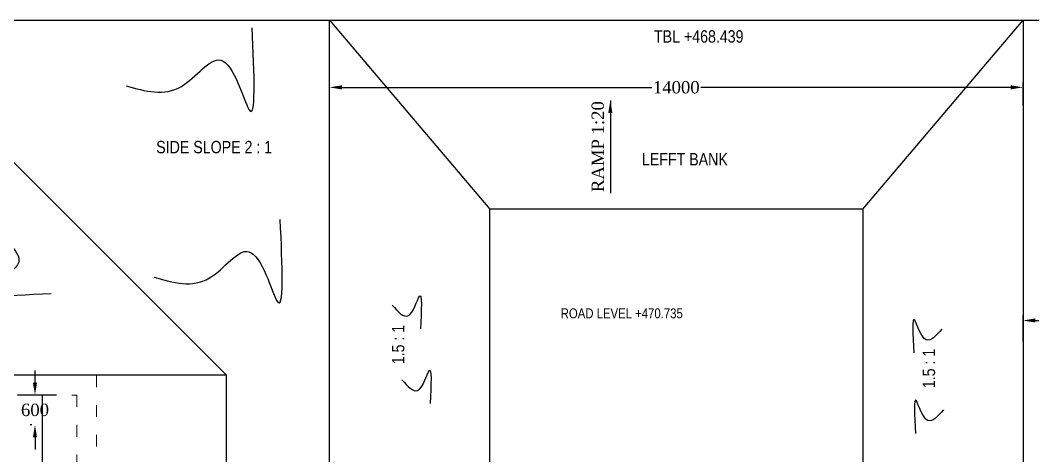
# Model space of a CAD drawing. Header units: millimetres. Extents: x 80 to 6605, y 46 to 2491.
# Drawn here: x 5574 to 5778.4, y 1023.3 to 1111.2 of the extents above; entities that cross this region are included whole.
import ezdxf
from ezdxf.enums import TextEntityAlignment as Align

# ---------------------------------------------------------------- set-up
doc = ezdxf.new("R2010")
doc.units = ezdxf.units.MM
doc.linetypes.add('ACAD_ISO03W100', pattern=[30, 12, -18])
doc.layers.add('TEXT_GENERAL', color=4, linetype='Continuous')
doc.styles.add('ABADI', font='')
doc.styles.add('ARIAL NARROW', font='ARIALN.TTF')
doc.styles.get("Standard").update_dxf_attribs({"font": 'times.ttf', "height": 2.5})
doc.styles.add('TNR_2.5', font='times.ttf', dxfattribs={"height": 2.5})
doc.styles.get('ABADI').set_extended_font_data('Abadi MT Condensed Light')
doc.dimstyles.new('ISO-25', dxfattribs={"dimtxt": 2.5, "dimasz": 2.5, "dimexe": 1.25, "dimexo": 0.625, "dimtad": 1, "dimlfac": 25, "dimtxsty": 'Standard', "dimcen": 2.5, "dimadec": 0, "dimazin": 0, "dimtfac": 1, "dimtmove": 0, "dimatfit": 3, "dimfxl": 1, "dimarcsym": 0})
doc.dimstyles.new('STYLE_ESH', dxfattribs={"dimtxt": 2.5, "dimasz": 2.5, "dimexe": 1, "dimexo": 0.625, "dimtad": 0, "dimtih": 1, "dimtoh": 1, "dimdec": 0, "dimlfac": 100, "dimzin": 9, "dimdsep": 46, "dimtxsty": 'TNR_2.5', "dimcen": 2.5, "dimadec": 0, "dimazin": 2, "dimtfac": 1, "dimtdec": 0, "dimtofl": 0, "dimtmove": 2, "dimatfit": 3, "dimfxl": 1, "dimarcsym": 0})

# ---------------------------------------------------------------- blocks, each defined once
blk = doc.blocks.new('*D118')
at = {"color": 0, "lineweight": -2, "transparency": 16777216}
for p, q in [((5776.48, 1046.36), (5776.48, 1051.58)), ((5832.48, 1046.36), (5832.48, 1051.58)), ((5778.98, 1050.58), (5800.32, 1050.58)), ((5829.98, 1050.58), (5808.65, 1050.58))]:
    blk.add_line(p, q, dxfattribs=at)
at = {"color": 0, "transparency": 16777216}
for points in [[(5778.98, 1051), (5778.98, 1050.17), (5776.48, 1050.58)], [(5829.98, 1051), (5829.98, 1050.17), (5832.48, 1050.58)]]:
    blk.add_solid(points, dxfattribs=at)
at = {"layer": 'Defpoints', "color": 0, "transparency": 16777216}
for p in [(5776.48, 1050.58), (5776.48, 1045.73), (5832.48, 1045.73)]:
    blk.add_point(p, dxfattribs=at)
at = {"color": 0, "transparency": 16777216, "insert": (5804.48, 1050.58), "char_height": 2.5, "attachment_point": 5, "style": 'TNR_2.5'}
blk.add_mtext('5600', dxfattribs=at)
blk = doc.blocks.new('*D121')
at = {"color": 0, "lineweight": -2, "transparency": 16777216}
for p, q in [((5636.48, 1093.97), (5636.48, 1098.67)), ((5638.98, 1097.67), (5701.53, 1097.67)), ((5773.98, 1097.67), (5711.44, 1097.67)), ((5776.48, 1093.97), (5776.48, 1098.67))]:
    blk.add_line(p, q, dxfattribs=at)
at = {"color": 0, "transparency": 16777216}
for points in [[(5638.98, 1098.09), (5638.98, 1097.25), (5636.48, 1097.67)], [(5773.98, 1098.09), (5773.98, 1097.25), (5776.48, 1097.67)]]:
    blk.add_solid(points, dxfattribs=at)
at = {"layer": 'Defpoints', "color": 0, "transparency": 16777216}
for p in [(5776.48, 1097.67), (5636.48, 1093.35), (5776.48, 1093.35)]:
    blk.add_point(p, dxfattribs=at)
at = {"color": 0, "transparency": 16777216, "insert": (5706.48, 1097.67), "char_height": 2.5, "attachment_point": 5, "style": 'TNR_2.5'}
blk.add_mtext('14000', dxfattribs=at)
blk = doc.blocks.new('*D124')
at = {"color": 0, "lineweight": -2, "transparency": 16777216}
for p, q in [((5577.02, 1038.01), (5577.02, 1040.51)), ((5581.39, 1035.51), (5576.02, 1035.51)), ((5576.39, 1029.51), (5576.02, 1029.51)), ((5577.02, 1027.01), (5577.02, 1024.51))]:
    blk.add_line(p, q, dxfattribs=at)
at = {"color": 0, "transparency": 16777216}
for points in [[(5576.6, 1038.01), (5577.43, 1038.01), (5577.02, 1035.51)], [(5576.6, 1027.01), (5577.43, 1027.01), (5577.02, 1029.51)]]:
    blk.add_solid(points, dxfattribs=at)
at = {"layer": 'Defpoints', "color": 0, "transparency": 16777216}
for p in [(5582.02, 1035.51), (5577.02, 1029.51), (5577.02, 1029.51)]:
    blk.add_point(p, dxfattribs=at)
at = {"color": 0, "transparency": 16777216, "insert": (5577.02, 1032.51), "char_height": 2.5, "attachment_point": 5, "style": 'TNR_2.5'}
blk.add_mtext('600', dxfattribs=at)

msp = doc.modelspace()

# ---------------------------------------------------------------- linework, layer by layer
at = {"color": 0}
for p, q in [((5495.91536, 1111.22261), (5896.55924, 1111.22261)), ((5636.48459, 994.00383), (5636.48459, 1111.22261)), ((5636.48459, 1111.22261), (5668.82459, 1073.0817)), ((5744.14459, 1073.0817), (5776.48459, 1111.22261)), ((5776.48459, 1111.22261), (5776.48459, 1015.55725)), ((5567.70459, 1087.51216), (5615.70459, 1039.51216)), ((5744.14459, 1073.0817), (5668.82459, 1073.0817)), ((5668.82459, 987.01216), (5668.82459, 1073.0817)), ((5744.14459, 1073.0817), (5744.14459, 1018.75955)), ((5615.70459, 1039.51216), (5495.91536, 1039.51216)), ((5615.70459, 995.51216), (5615.70459, 1039.51216)), ((5578.4664, 1035.51216), (5573.4664, 1035.51216)), ((5578.4664, 1035.51216), (5578.4664, 994.38343))]:
    msp.add_line(p, q, dxfattribs=at)
for points in [[(5595.41646, 1098.00863), (5606.59021, 1097.85935), (5614.53006, 1103.16658), (5620.20193, 1093.21972), (5620.86963, 1109.69529)], [(5568.41806, 1081.4131), (5568.35549, 1070.23852), (5573.72416, 1062.34009), (5563.8216, 1056.59122), (5580.30186, 1056.05137)], [(5601.07922, 1059.31885), (5612.25297, 1059.16958), (5620.19281, 1064.47681), (5625.86468, 1054.52994), (5626.53238, 1071.00552)], [(5649.15237, 1053.64819), (5652.31174, 1051.50072), (5654.61129, 1055.46174), (5654.82723, 1048.86964)], [(5760.08111, 1048.81033), (5756.92174, 1046.66286), (5754.62219, 1050.62388), (5754.40625, 1044.03178)], [(5651.10319, 1038.59938), (5654.26256, 1036.45191), (5656.56211, 1040.41293), (5656.77805, 1033.82083)], [(5760.42084, 1032.51523), (5757.26147, 1030.36776), (5754.96192, 1034.32878), (5754.74598, 1027.73668)]]:
    msp.add_spline(points, degree=3, dxfattribs=at)
at = {"layer": 'TEXT_GENERAL', "color": 0, "linetype": 'ACAD_ISO03W100', "lineweight": 5, "ltscale": 0.2}
for p, q in [((5569.4664, 1039.51216), (5589.4664, 1039.51216)), ((5589.4664, 1039.51216), (5589.4664, 1008.50546)), ((5578.4664, 1035.51216), (5585.4664, 1035.51216)), ((5585.4664, 1035.51216), (5585.4664, 1002.51216))]:
    msp.add_line(p, q, dxfattribs=at)

# ---------------------------------------------------------------- texts
at = {"color": 0, "ltscale": 0.5, "style": 'ABADI'}
msp.add_text('ROAD LEVEL +470.735', height=2, dxfattribs=at).set_placement((5683.15033, 1051.02607))
at = {"color": 0, "insert": (5691.939, 1076.51991), "char_height": 2.5, "width": 200, "attachment_point": 7, "rotation": 90}
msp.add_mtext('RAMP 1:20', dxfattribs=at)
at = {"layer": 'TEXT_GENERAL', "color": 0, "lineweight": 5, "style": 'ARIAL NARROW'}
for s, p in [('TBL +468.439', (5711.01313, 1107.95203)), ('LEFFT BANK', (5708.21171, 1083.1461))]:
    msp.add_text(s, height=2.5, dxfattribs=at).set_placement(p, align=Align.MIDDLE)
msp.add_text('SIDE SLOPE 2 : 1', height=2.5, dxfattribs=at).set_placement((5624.89399, 1083.60506), align=Align.BOTTOM_RIGHT)
for p in [(5650.34903, 1045.7268), (5757.49611, 1040.88894)]:
    msp.add_text('1.5 : 1', height=2.5, rotation=90, dxfattribs=at).set_placement(p, align=Align.MIDDLE)

# ---------------------------------------------------------------- dimensions: what is measured, and where the dimension line sits
at = {"color": 0}
for base, p1, p2, picture, middle in [((5776.48459, 1097.66987), (5636.48459, 1093.34634), (5776.48459, 1093.34634), '*D121', (5706.48459, 1097.66987)), ((5776.48459, 1050.58217), (5832.48459, 1045.73193), (5776.48459, 1045.73193), '*D118', (5804.48459, 1050.58217))]:
    dim = msp.add_linear_dim(base=base, p1=p1, p2=p2, dimstyle='STYLE_ESH', dxfattribs=at)
    dim.commit()
    dim.dimension.update_dxf_attribs({"geometry": picture, "text_midpoint": middle})
dim = msp.add_linear_dim(base=(5577.01612, 1029.51216), p1=(5582.01612, 1035.51216), p2=(5577.01612, 1029.51216), angle=90, dimstyle='STYLE_ESH', dxfattribs=at)
dim.commit()
dim.dimension.update_dxf_attribs({"geometry": '*D124', "text_midpoint": (5577.01612, 1032.51216)})

# ---------------------------------------------------------------- leaders
at = {"color": 0, "ltscale": 6}
msp.add_leader([(5693.16702, 1095.02053), (5693.16702, 1076.31838)], dimstyle='ISO-25', override={"dimgap": 0.625, "dimtad": 0}, dxfattribs=at)

doc.saveas('drawing.dxf')
